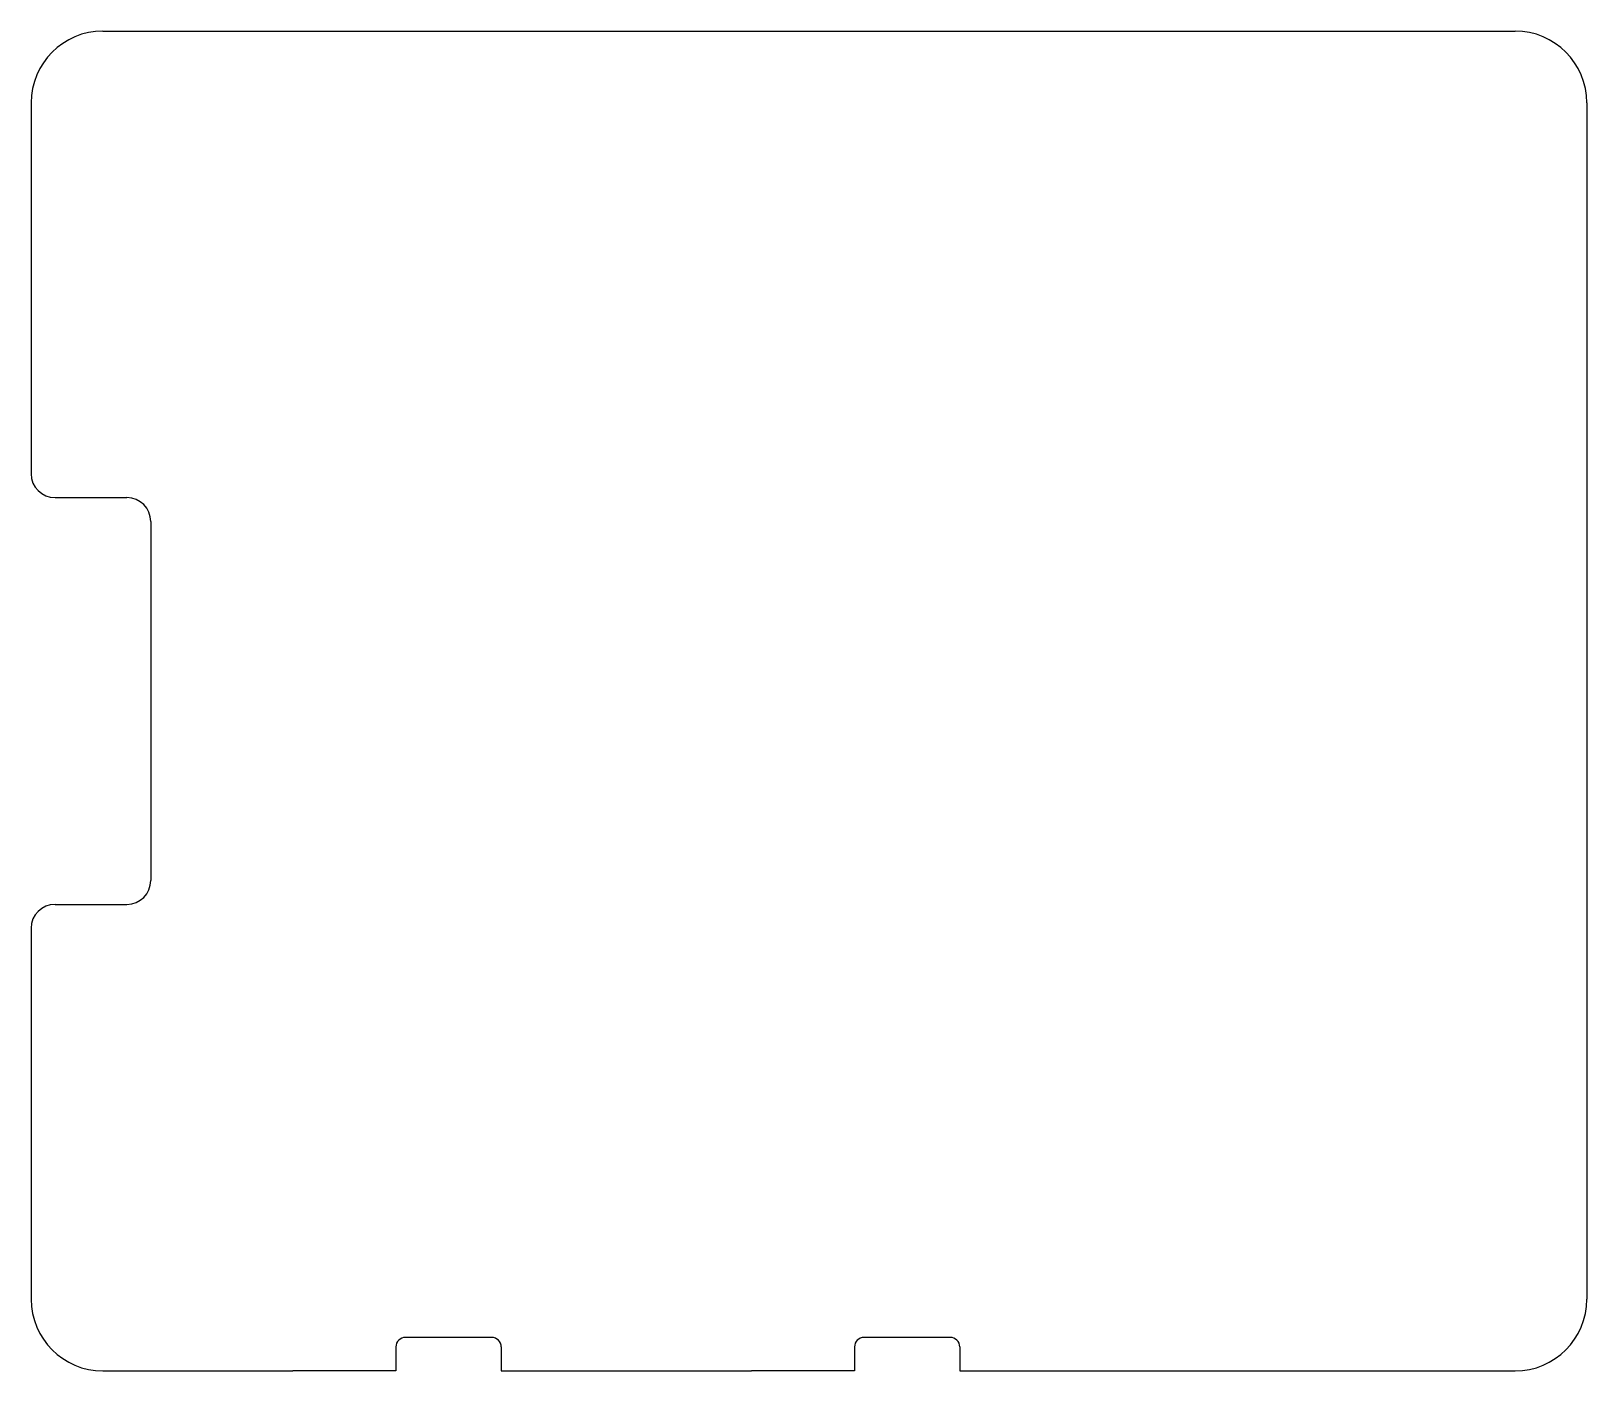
# Model space of a CAD drawing. Header units: millimetres. Extents: x 48.5 to 113.5, y -108.5 to -52.5.
import ezdxf

# ---------------------------------------------------------------- set-up
doc = ezdxf.new("R2010")
doc.units = ezdxf.units.MM
doc.layers.add('BLACK', color=250, linetype='CONTINUOUS')

msp = doc.modelspace()

# ---------------------------------------------------------------- linework, layer by layer
at = {"layer": 'BLACK', "linetype": 'CONTINUOUS'}
for p, q in [((51.5, -52.5), (110.5, -52.5)), ((48.5, -55.5), (48.5, -71)), ((113.5, -55.5), (113.5, -105.5)), ((49.5, -72), (52.5, -72)), ((53.5, -73), (53.5, -88)), ((49.5, -89), (52.5, -89)), ((48.5, -90), (48.5, -105.5)), ((67.74, -107.1), (64.14, -107.1)), ((86.9, -107.1), (83.3, -107.1)), ((63.74, -107.5), (63.74, -108.5)), ((68.14, -107.5), (68.14, -108.5)), ((82.9, -107.5), (82.9, -108.5)), ((87.3, -107.5), (87.3, -108.5)), ((51.5, -108.5), (59.44, -108.5)), ((63.74, -108.5), (59.44, -108.5)), ((68.14, -108.5), (72.44, -108.5)), ((72.44, -108.5), (78.6, -108.5)), ((82.9, -108.5), (78.6, -108.5)), ((87.3, -108.5), (91.6, -108.5)), ((91.6, -108.5), (110.5, -108.5))]:
    msp.add_line(p, q, dxfattribs=at)
at = {"layer": 'BLACK'}
for centre, radius, start, end in [((51.5, -55.5), 3, 90, 180), ((110.5, -55.5), 3, 0, 90), ((49.5, -71), 1, -180, -90), ((52.5, -73), 1, 0, 90), ((52.5, -88), 1, -90, 0), ((49.5, -90), 1, 90, 180), ((51.5, -105.5), 3, -180, -90), ((110.5, -105.5), 3, -90, 0), ((64.140002, -107.500002), 0.400002, 90.00028648, 179.99971352), ((67.74, -107.5), 0.4, 0, 90), ((83.300002, -107.500002), 0.400002, 90.00028648, 179.99971352), ((86.9, -107.5), 0.4, 0, 90)]:
    msp.add_arc(centre, radius, start, end, dxfattribs=at)

doc.saveas('drawing.dxf')
